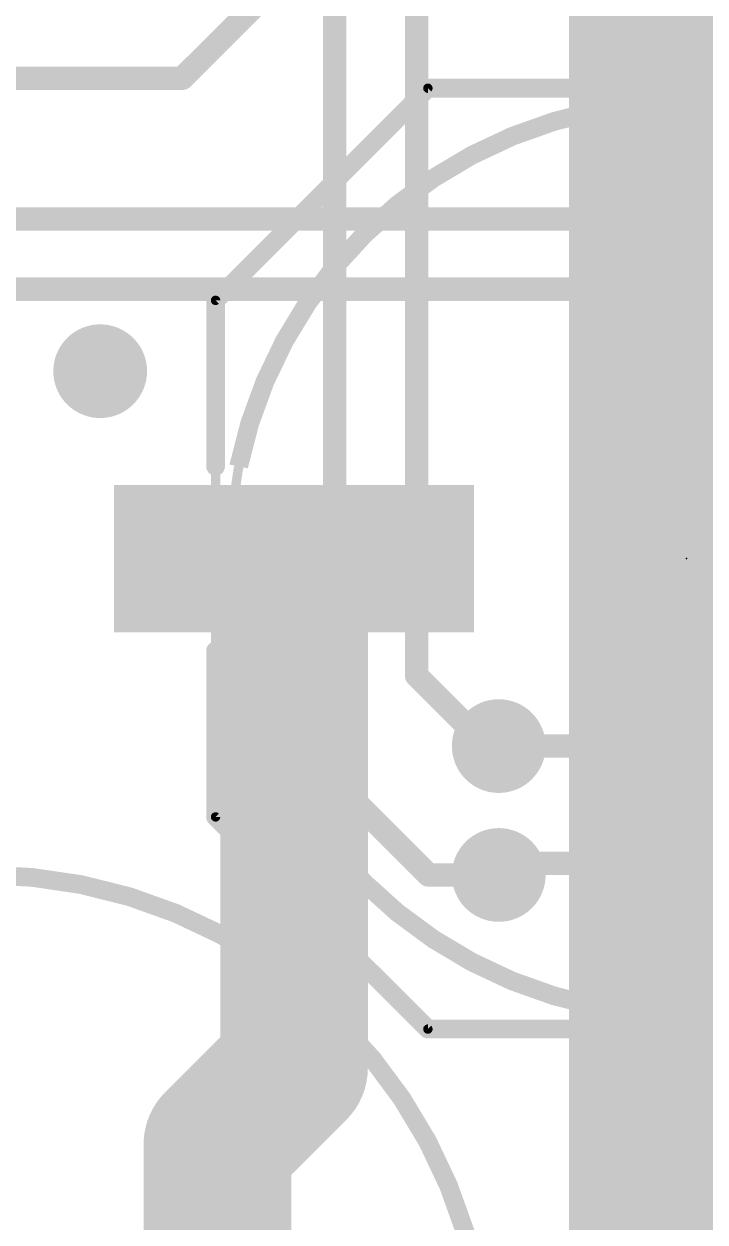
# Model space of a CAD drawing. Extents: x -7.6 to 53.5, y -11.4 to 75.3.
# Drawn here: x 13.14 to 20.52, y 10.59 to 23.58 of the extents above; entities that cross this region are included whole.
import ezdxf

# ---------------------------------------------------------------- set-up
doc = ezdxf.new("R2010")
doc.units = 0
for name, color, linetype in [('1', 12, 'CONTINUOUS'), ('16', 132, 'CONTINUOUS'), ('18', 110, 'CONTINUOUS'), ('21', 41, 'CONTINUOUS'), ('23', 53, 'CONTINUOUS'), ('51', 53, 'CONTINUOUS')]:
    doc.layers.add(name, color=color, linetype=linetype)

# ---------------------------------------------------------------- blocks, each defined once
blk = doc.blocks.new('RECT')
blk.add_solid([(-0.5, -0.5), (0.5, -0.5), (-0.5, 0.5), (0.5, 0.5)])
blk = doc.blocks.new('ROUNDV')
at = {"const_width": 0.5}
blk.add_lwpolyline([(0, -0.25, 1), (0, 0.25, 1), (0, -0.25)], format="xyb", dxfattribs=at)

msp = doc.modelspace()

# ---------------------------------------------------------------- linework, layer by layer
at = {"layer": '1'}
for points, const_width in [([(12.446, 21.463), (33.528, 21.463)], 0.254), ([(7.493, 20.701), (33.274, 20.701)], 0.254), ([(16.07, 12.26), (16.07, 17.78)], 1.6002), ([(18.288, 15.748), (35.56, 15.748)], 0.254), ([(18.288, 14.351), (18.415, 14.478)], 0.254), ([(18.415, 14.478), (35.56, 14.478)], 0.254), ([(15.24, 11.43), (16.07, 12.26)], 1.6002), ([(15.24, 8.89), (15.24, 11.43)], 1.6002)]:
    msp.add_lwpolyline(points, dxfattribs=dict(at, const_width=const_width))
for points, const_width in [([(16.4701, 17.78, 1), (15.67, 17.78)], 0.8001), ([(18.288, 15.8115, 1), (18.288, 15.6845)], 0.127), ([(18.415, 14.5415, 1), (18.415, 14.4145)], 0.127), ([(18.4599, 14.4331, 1), (18.3701, 14.5229)], 0.127), ([(18.2431, 14.3959, 1), (18.3329, 14.3061)], 0.127), ([(16.3529, 11.9771, 1), (15.7871, 12.5429)], 0.8001), ([(15.67, 12.26, 1), (16.4701, 12.26)], 0.8001), ([(15.6401, 11.43, 1), (14.8399, 11.43)], 0.8001), ([(14.9571, 11.7129, 1), (15.5229, 11.1471)], 0.8001)]:
    msp.add_lwpolyline(points, format="xyb", dxfattribs=dict(at, const_width=const_width))
at = {"layer": '16'}
for points, const_width in [([(20.32, 6.985), (20.32, 38.608)], 2.54), ([(17.399, 16.51), (17.399, 33.909)], 0.254), ([(16.51, 15.367), (16.51, 33.02)], 0.254), ([(14.859, 22.987), (15.621, 23.749)], 0.254), ([(12.446, 22.987), (14.859, 22.987)], 0.254), ([(17.399, 16.51), (18.161, 15.748)], 0.254), ([(18.161, 15.748), (18.288, 15.748)], 0.254), ([(17.526, 14.351), (16.51, 15.367)], 0.254), ([(17.526, 14.351), (18.288, 14.351)], 0.254)]:
    msp.add_lwpolyline(points, dxfattribs=dict(at, const_width=const_width))
at = {"layer": '16', "const_width": 0.127}
for points in [[(14.8141, 23.0319, 1), (14.9039, 22.9421)], [(14.859, 22.9235, 1), (14.859, 23.0505)], [(17.4439, 16.5549, 1), (17.3541, 16.4651)], [(17.3355, 16.51, 1), (17.4625, 16.51)], [(18.161, 15.8115, 1), (18.161, 15.6845)], [(18.1161, 15.7031, 1), (18.2059, 15.7929)], [(18.288, 15.6845, 1), (18.288, 15.8115)], [(16.5549, 15.4119, 1), (16.4651, 15.3221)], [(16.4465, 15.367, 1), (16.5735, 15.367)], [(17.526, 14.4145, 1), (17.526, 14.2875)], [(17.4811, 14.3061, 1), (17.5709, 14.3959)], [(18.288, 14.2875, 1), (18.288, 14.4145)]]:
    msp.add_lwpolyline(points, format="xyb", dxfattribs=at)
at = {"layer": '21', "const_width": 0.2032}
for points in [[(15.22, 20.58), (17.52, 22.88)], [(17.52, 22.88), (25.42, 22.88)], [(15.22, 18.78), (15.22, 20.58)], [(15.22, 14.98), (15.22, 16.78)], [(17.52, 12.68), (15.22, 14.98)], [(25.42, 12.68), (17.52, 12.68)]]:
    msp.add_lwpolyline(points, dxfattribs=at)
at = {"layer": '21'}
for points, const_width in [([(17.52, 22.9308, 1), (17.52, 22.8292)], 0.1016), ([(17.5559, 22.8441, 1), (17.4841, 22.9159)], 0.1016), ([(25.17, 18.78, 0.8148), (15.47, 18.78)], 0.2032), ([(15.2708, 20.58, 1), (15.1692, 20.58)], 0.1016), ([(15.1841, 20.6159, 1), (15.2559, 20.5441)], 0.1016), ([(15.1692, 18.78, 1), (15.2708, 18.78)], 0.1016), ([(15.2708, 16.78, 1), (15.1692, 16.78)], 0.1016), ([(15.47, 16.78, 0.8148), (25.17, 16.78)], 0.2032), ([(15.2559, 15.0159, 1), (15.1841, 14.9441)], 0.1016), ([(15.1692, 14.98, 1), (15.2708, 14.98)], 0.1016), ([(12.7, 3.429, 1), (12.7, 14.351, 1), (12.7, 3.429)], 0.2032), ([(17.52, 12.7308, 1), (17.52, 12.6292)], 0.1016), ([(17.4841, 12.6441, 1), (17.5559, 12.7159)], 0.1016)]:
    msp.add_lwpolyline(points, format="xyb", dxfattribs=dict(at, const_width=const_width))
at = {"layer": '23'}
msp.add_point((20.32, 17.78), dxfattribs=at)
at = {"layer": '51', "const_width": 0.1016}
for points in [[(15.22, 20.58), (17.52, 22.88)], [(17.52, 22.88), (25.42, 22.88)], [(15.22, 14.98), (15.22, 20.58)], [(17.52, 12.68), (15.22, 14.98)], [(25.42, 12.68), (17.52, 12.68)]]:
    msp.add_lwpolyline(points, dxfattribs=at)
at = {"layer": '51'}
for points, const_width in [([(17.52, 22.9054, 1), (17.52, 22.8546)], 0.0508), ([(17.538, 22.862, 1), (17.502, 22.898)], 0.0508), ([(20.32, 12.83, 1), (20.32, 22.73, 1), (20.32, 12.83)], 0.1016), ([(15.202, 20.598, 1), (15.238, 20.562)], 0.0508), ([(15.2454, 20.58, 1), (15.1946, 20.58)], 0.0508), ([(15.238, 14.998, 1), (15.202, 14.962)], 0.0508), ([(15.1946, 14.98, 1), (15.2454, 14.98)], 0.0508), ([(17.52, 12.7054, 1), (17.52, 12.6546)], 0.0508), ([(17.502, 12.662, 1), (17.538, 12.698)], 0.0508)]:
    msp.add_lwpolyline(points, format="xyb", dxfattribs=dict(at, const_width=const_width))

# ---------------------------------------------------------------- block references
at = {"layer": '1', "xscale": 3.9, "yscale": 1.6, "rotation": 180}
msp.add_blockref('RECT', (16.07, 17.78), dxfattribs=at)
at = {"layer": '18', "xscale": 1.016, "yscale": 1.016}
for p in [(13.97, 19.812), (13.97, 19.812), (18.288, 15.748), (18.288, 15.748), (18.288, 14.351), (18.288, 14.351)]:
    msp.add_blockref('ROUNDV', p, dxfattribs=at)
at = {"layer": '51', "xscale": 0.95, "yscale": 0.9, "rotation": 180}
msp.add_blockref('RECT', (14.945, 17.78), dxfattribs=at)

doc.saveas('drawing.dxf')
